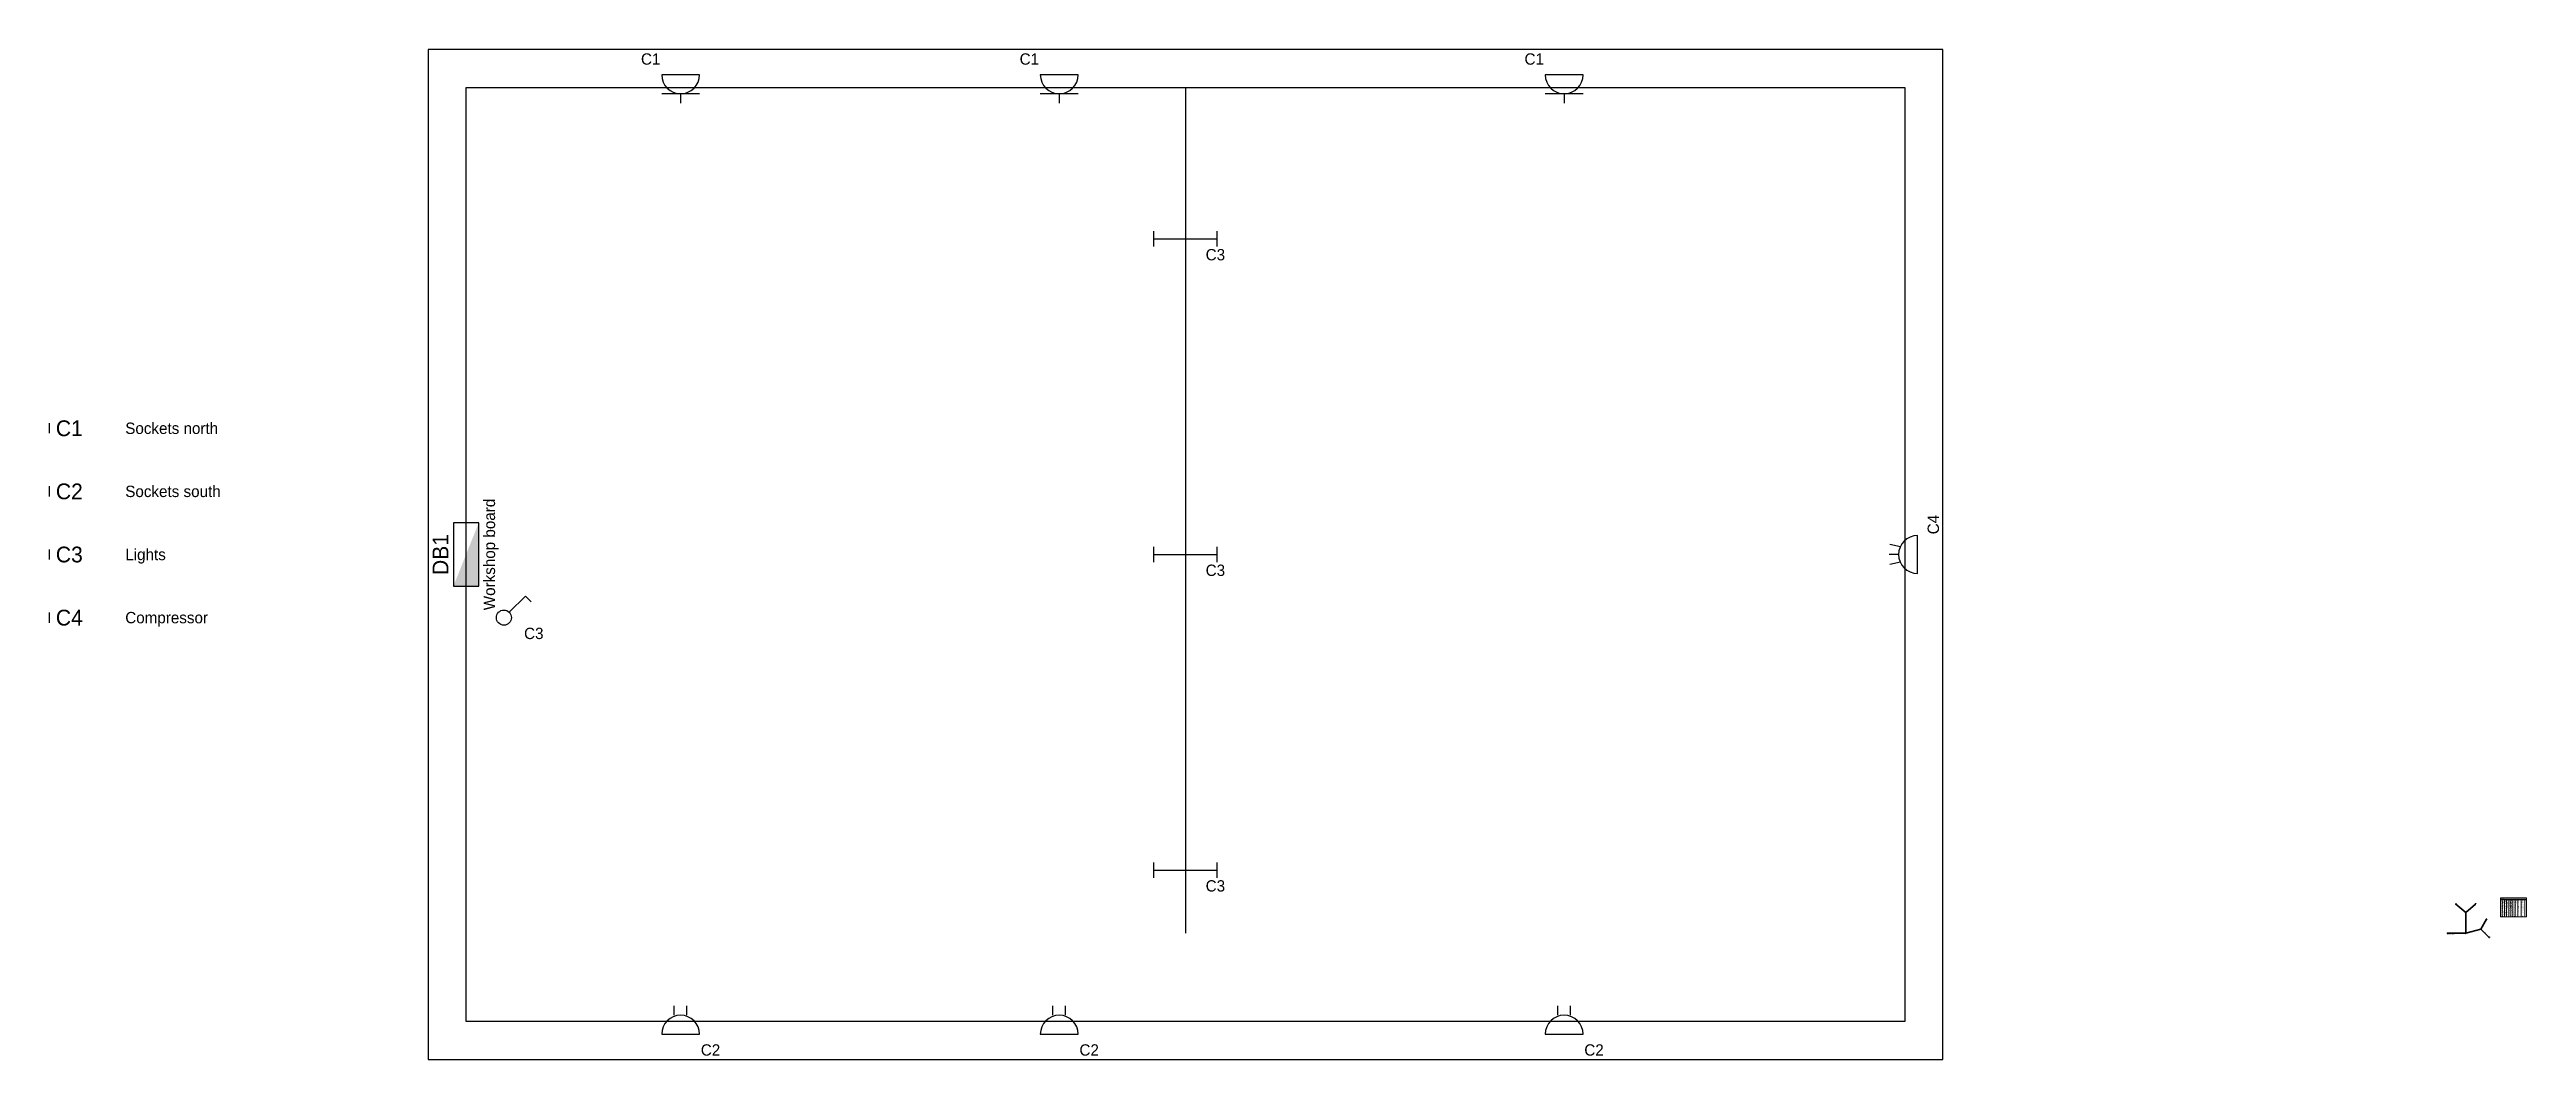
# Model space of a CAD drawing. Header units: millimetres. Extents: x -3000 to 16625, y 0 to 8000.
import ezdxf
from ezdxf.enums import TextEntityAlignment as Align

# ---------------------------------------------------------------- set-up
doc = ezdxf.new("R2010")
doc.units = ezdxf.units.MM
for name, color, linetype in [('A-WALL', 7, 'Continuous'), ('EL-CIRCUIT', 7, 'Continuous'), ('EL-INSTALL', 7, 'Continuous'), ('EL-ROUTE', 7, 'Continuous')]:
    doc.layers.add(name, color=color, linetype=linetype)
doc.layers.add('HN-HARNESS', color=7, linetype='Continuous', lineweight=50, true_color=0xc0392b)
doc.layers.add('HN-REPORT', color=7, linetype='Continuous', lineweight=18)

# ---------------------------------------------------------------- blocks, each defined once
blk = doc.blocks.new('EL_INST_BOARD')
at = {"flags": 128}
blk.add_lwpolyline([(-5, -2), (5, -2), (5, 2), (-5, 2)], close=True, dxfattribs=at)
blk.add_solid([(-5, -2), (5, -2), (-5, 2)])
for tag, height, p in [('TAG', 2.5, (0, 2.8)), ('DESC', 1.8, (0, -4.6))]:
    blk.add_attdef(tag, text='', height=height).set_placement(p, align=Align.CENTER)
for tag, p, height, flags in [('ORDER', (0, 0), 1.8, 1), ('EL', (0, 0), 1, 3), ('MFR', (0, 0), 1.8, 1), ('PART', (0, 0), 1.8, 1), ('VOLTAGE', (0, -4.6), 1.8, 1)]:
    blk.add_attdef(tag, p, '', height=height, dxfattribs=dict(flags=flags))
blk = doc.blocks.new('EL_INST_SOCKET_EARTH')
for p, q in [((0, 3), (0, 4.5)), ((-3, 3), (3, 3)), ((-3, 0), (3, 0))]:
    blk.add_line(p, q)
blk.add_arc((0, 0), 3, 0, 180)
for tag, p, height, flags in [('TAG', (3.2, 3.4), 1.8, 1), ('DESC', (3.2, 3.4), 1.8, 1), ('ORDER', (0, 0), 1.8, 1), ('EL', (0, 0), 1, 3), ('MFR', (0, 0), 1.8, 1), ('PART', (0, 0), 1.8, 1), ('LOAD', (3.2, -5.6), 1.8, 1)]:
    blk.add_attdef(tag, p, '', height=height, dxfattribs=dict(flags=flags))
blk.add_attdef('CIRCUIT', (3.2, -3.4), '', height=1.8)
blk = doc.blocks.new('EL_INST_SOCKET_DOUBLE')
for p, q in [((-1, 3), (-1, 4.5)), ((1, 3), (1, 4.5)), ((-3, 0), (3, 0))]:
    blk.add_line(p, q)
blk.add_arc((0, 0), 3, 0, 180)
for tag, p, height, flags in [('TAG', (3.2, 3.4), 1.8, 1), ('DESC', (3.2, 3.4), 1.8, 1), ('ORDER', (0, 0), 1.8, 1), ('EL', (0, 0), 1, 3), ('MFR', (0, 0), 1.8, 1), ('PART', (0, 0), 1.8, 1), ('LOAD', (3.2, -5.6), 1.8, 1)]:
    blk.add_attdef(tag, p, '', height=height, dxfattribs=dict(flags=flags))
blk.add_attdef('CIRCUIT', (3.2, -3.4), '', height=1.8)
blk = doc.blocks.new('EL_INST_LUMINAIRE_LINEAR')
for p, q in [((-5, -1.2), (-5, 1.2)), ((-5, 0), (5, 0)), ((5, -1.2), (5, 1.2))]:
    blk.add_line(p, q)
for tag, p, height, flags in [('TAG', (3.2, 3.4), 1.8, 1), ('DESC', (3.2, 3.4), 1.8, 1), ('ORDER', (0, 0), 1.8, 1), ('EL', (0, 0), 1, 3), ('MFR', (0, 0), 1.8, 1), ('PART', (0, 0), 1.8, 1), ('LOAD', (3.2, -5.6), 1.8, 1)]:
    blk.add_attdef(tag, p, '', height=height, dxfattribs=dict(flags=flags))
blk.add_attdef('CIRCUIT', (3.2, -3.4), '', height=1.8)
blk = doc.blocks.new('EL_INST_SWITCH')
for p, q in [((0.85, 0.85), (3.4, 3.4)), ((3.4, 3.4), (4.3, 2.5))]:
    blk.add_line(p, q)
blk.add_circle((0, 0), 1.2)
for tag, p, height, flags in [('TAG', (3.2, 3.4), 1.8, 1), ('DESC', (3.2, 3.4), 1.8, 1), ('ORDER', (0, 0), 1.8, 1), ('EL', (0, 0), 1, 3), ('MFR', (0, 0), 1.8, 1), ('PART', (0, 0), 1.8, 1), ('LOAD', (3.2, -5.6), 1.8, 1)]:
    blk.add_attdef(tag, p, '', height=height, dxfattribs=dict(flags=flags))
blk.add_attdef('CIRCUIT', (3.2, -3.4), '', height=1.8)
blk = doc.blocks.new('EL_INST_SOCKET_3PH')
for p, q in [((-1.2, 2.7), (-1.6, 4.4)), ((0, 3), (0, 4.5)), ((1.2, 2.7), (1.6, 4.4)), ((-3, 0), (3, 0))]:
    blk.add_line(p, q)
blk.add_arc((0, 0), 3, 0, 180)
for tag, p, height, flags in [('TAG', (3.2, 3.4), 1.8, 1), ('DESC', (3.2, 3.4), 1.8, 1), ('ORDER', (0, 0), 1.8, 1), ('EL', (0, 0), 1, 3), ('MFR', (0, 0), 1.8, 1), ('PART', (0, 0), 1.8, 1), ('LOAD', (3.2, -5.6), 1.8, 1)]:
    blk.add_attdef(tag, p, '', height=height, dxfattribs=dict(flags=flags))
blk.add_attdef('CIRCUIT', (3.2, -3.4), '', height=1.8)
blk = doc.blocks.new('EL_CIRCUIT')
blk.add_line((0, -0.8), (0, 0.8))
for tag, height, flags in [('VOLTAGE', 1.8, 1), ('EL', 1, 3), ('CURVE', 1.8, 1), ('CABLE', 1.8, 1), ('BOARD', 1.8, 1), ('PHASE', 1.8, 1), ('RCD', 1.8, 1), ('BREAKER', 1.8, 1), ('PF', 1.8, 1)]:
    blk.add_attdef(tag, (0, 0), '', height=height, dxfattribs=dict(flags=flags))
for tag, height, p in [('CIRCUIT', 2.5, (1, 0)), ('DESC', 1.8, (12, 0))]:
    blk.add_attdef(tag, text='', height=height).set_placement(p, align=Align.MIDDLE_LEFT)
blk = doc.blocks.new('*U9C2CD03FD86CDD3B')
at = {"color": 0}
for p, q in [((16143, 1165), (16066, 1231)), ((16143, 1165), (16220, 1231)), ((16000, 1000), (16143, 1000)), ((16143, 1000), (16143, 1165)), ((16143, 1000), (16264, 1033)), ((16264, 1033), (16308, 1110)), ((16264, 1033), (16330, 967))]:
    blk.add_line(p, q, dxfattribs=at)
for centre in [(16066, 1231), (16220, 1231), (16000, 1000), (16143, 1165), (16143, 1000), (16264, 1033), (16308, 1110), (16330, 967)]:
    blk.add_circle(centre, 2.2, dxfattribs=at)
for s, p in [('N4', (16069, 1234)), ('N5', (16223, 1234)), ('N1', (16003, 1003)), ('N3', (16146, 1168)), ('N2', (16146, 1003)), ('N6', (16267, 1036)), ('N7', (16311, 1113)), ('N8', (16333, 970))]:
    blk.add_text(s, height=4, dxfattribs=at).set_placement(p, align=Align.BOTTOM_LEFT)
for s, height, rotation, p in [('101', 4, 319.3987, (16102, 1195)), ('2 × Ø4.1', 3.2, 319.3987, (16107, 1201)), ('101', 4, 40.6013, (16179, 1201)), ('3 × Ø5', 3.2, 40.6013, (16184, 1195)), ('165', 4, 90, (16139, 1082)), ('3 × Ø5', 3.2, 90, (16147, 1082)), ('125', 4, 15.2551, (16202, 1021)), ('3 × Ø5', 3.2, 15.2551, (16205, 1012)), ('89', 4, 60.2551, (16282, 1074)), ('2 × Ø4.1', 3.2, 60.2551, (16290, 1069)), ('1 × Ø2.9', 3.2, -45, (16294, 997)), ('93', 4, -45, (16300, 1003))]:
    blk.add_text(s, height=height, rotation=rotation, dxfattribs=at).set_placement(p, align=Align.MIDDLE_CENTER)
blk.add_text('Door harness H1', height=5.2, dxfattribs=at).set_placement((16000, 992), align=Align.TOP_LEFT)
for s, height, p in [('6 × Ø7', 3.2, (16072, 996)), ('143', 4, (16072, 1004))]:
    blk.add_text(s, height=height, dxfattribs=at).set_placement(p, align=Align.MIDDLE_CENTER)

msp = doc.modelspace()

# ---------------------------------------------------------------- linework, layer by layer
at = {"layer": 'A-WALL', "flags": 128}
msp.add_lwpolyline([(0, 0), (12000, 0), (12000, 8000), (0, 8000)], close=True, dxfattribs=at)
at = {"layer": 'EL-ROUTE', "flags": 128}
for points in [[(300, 4000), (300, 7700), (11700, 7700), (11700, 300), (300, 300), (300, 4000)], [(6000, 7700), (6000, 1000)]]:
    msp.add_lwpolyline(points, dxfattribs=at)
at = {"layer": 'HN-REPORT'}
for p, q in [((16420, 1270.69), (16624.61, 1270.69)), ((16420, 1264.04), (16624.61, 1264.04)), ((16432.88, 1270.69), (16432.88, 1131.04)), ((16450.1, 1270.69), (16450.1, 1131.04)), ((16467.32, 1270.69), (16467.32, 1131.04)), ((16484.54, 1270.69), (16484.54, 1131.04)), ((16499.59, 1270.69), (16499.59, 1131.04)), ((16516.81, 1270.69), (16516.81, 1131.04)), ((16536.2, 1270.69), (16536.2, 1131.04)), ((16555.59, 1270.69), (16555.59, 1131.04)), ((16583.66, 1270.69), (16583.66, 1131.04)), ((16611.73, 1270.69), (16611.73, 1131.04))]:
    msp.add_line(p, q, dxfattribs=at)
at = {"layer": 'HN-REPORT', "flags": 128}
msp.add_lwpolyline([(16420, 1280), (16624.61, 1280), (16624.61, 1131.04), (16420, 1131.04)], close=True, dxfattribs=at)

# ---------------------------------------------------------------- block references
at = {"layer": 'EL-CIRCUIT', "xscale": 50, "yscale": 50}
for p, values in [((-3000, 5000), {'CIRCUIT': 'C1', 'DESC': 'Sockets north'}), ((-3000, 4500), {'CIRCUIT': 'C2', 'DESC': 'Sockets south'}), ((-3000, 4000), {'CIRCUIT': 'C3', 'DESC': 'Lights'}), ((-3000, 3500), {'CIRCUIT': 'C4', 'DESC': 'Compressor'})]:
    msp.add_blockref('EL_CIRCUIT', p, dxfattribs=at).add_auto_attribs(values)
at = {"layer": 'EL-INSTALL'}
ref = msp.add_blockref('EL_INST_SOCKET_EARTH', (2000, 7800), dxfattribs=dict(at, xscale=50, yscale=50, rotation=180))
ref.add_attrib('CIRCUIT', 'C1', dxfattribs={"layer": '0', "height": 90}).set_placement((1840, 7970), align=Align.TOP_RIGHT)
ref = msp.add_blockref('EL_INST_SOCKET_EARTH', (5000, 7800), dxfattribs=dict(at, xscale=50, yscale=50, rotation=180))
ref.add_attrib('CIRCUIT', 'C1', dxfattribs={"layer": '0', "height": 90}).set_placement((4840, 7970), align=Align.TOP_RIGHT)
ref = msp.add_blockref('EL_INST_SOCKET_EARTH', (9000, 7800), dxfattribs=dict(at, xscale=50, yscale=50, rotation=180))
ref.add_attrib('CIRCUIT', 'C1', dxfattribs={"layer": '0', "height": 90}).set_placement((8840, 7970), align=Align.TOP_RIGHT)
at = {"layer": 'EL-INSTALL', "xscale": 50, "yscale": 50}
for name, p, values in [('EL_INST_LUMINAIRE_LINEAR', (6000, 6500), {'CIRCUIT': 'C3'}), ('EL_INST_LUMINAIRE_LINEAR', (6000, 4000), {'CIRCUIT': 'C3'}), ('EL_INST_SWITCH', (600, 3500), {'CIRCUIT': 'C3'}), ('EL_INST_LUMINAIRE_LINEAR', (6000, 1500), {'CIRCUIT': 'C3'}), ('EL_INST_SOCKET_DOUBLE', (2000, 200), {'CIRCUIT': 'C2'}), ('EL_INST_SOCKET_DOUBLE', (5000, 200), {'CIRCUIT': 'C2'}), ('EL_INST_SOCKET_DOUBLE', (9000, 200), {'CIRCUIT': 'C2'})]:
    msp.add_blockref(name, p, dxfattribs=at).add_auto_attribs(values)
at = {"layer": 'EL-INSTALL', "xscale": 50, "yscale": 50, "rotation": 90}
for name, p, values in [('EL_INST_BOARD', (300, 4000), {'TAG': 'DB1', 'DESC': 'Workshop board'}), ('EL_INST_SOCKET_3PH', (11800, 4000), {'CIRCUIT': 'C4'})]:
    msp.add_blockref(name, p, dxfattribs=at).add_auto_attribs(values)
at = {"layer": 'HN-HARNESS'}
msp.add_blockref('*U9C2CD03FD86CDD3B', (0, 0), dxfattribs=at)

# ---------------------------------------------------------------- texts
at = {"layer": 'HN-REPORT'}
for s, height, p in [('Wire', 3.5, (16422.1, 1267.365)), ('W001', 3.5, (16422.1, 1260.715)), ('W002', 3.5, (16422.1, 1254.065)), ('W003', 3.5, (16422.1, 1247.415)), ('W004', 3.5, (16422.1, 1240.765)), ('W005', 3.5, (16422.1, 1234.115)), ('W006', 3.5, (16422.1, 1227.465)), ('W007', 3.5, (16422.1, 1220.815)), ('W008', 3.5, (16422.1, 1214.165)), ('W009', 3.5, (16422.1, 1207.515)), ('W010', 3.5, (16422.1, 1200.865)), ('W011', 3.5, (16422.1, 1194.215)), ('W012', 3.5, (16422.1, 1187.565)), ('W013', 3.5, (16422.1, 1180.915)), ('From-to list', 4.375, (16422.1, 1275.345)), ('-A1:P1', 3.5, (16434.98, 1260.715)), ('-A1:P1', 3.5, (16434.98, 1254.065)), ('-F3:1', 3.5, (16434.98, 1247.415)), ('-F3:2', 3.5, (16434.98, 1240.765)), ('-K1:A1', 3.5, (16434.98, 1234.115)), ('-K1:1', 3.5, (16434.98, 1227.465)), ('-K1:13', 3.5, (16434.98, 1220.815)), ('-K1:24', 3.5, (16434.98, 1214.165)), ('-K1:A2', 3.5, (16434.98, 1207.515)), ('-K1:14', 3.5, (16434.98, 1200.865)), ('-K1:2', 3.5, (16434.98, 1194.215)), ('-K1:3', 3.5, (16434.98, 1187.565)), ('-K1:4', 3.5, (16434.98, 1180.915)), ('From', 3.5, (16434.98, 1267.365)), ('To', 3.5, (16452.2, 1267.365)), ('-K1:34', 3.5, (16452.2, 1260.715)), ('-P2:X1', 3.5, (16452.2, 1254.065)), ('-K1:23', 3.5, (16452.2, 1247.415)), ('-Q1:13', 3.5, (16452.2, 1240.765)), ('-K1:14', 3.5, (16452.2, 1234.115)), ('-Q1:2', 3.5, (16452.2, 1227.465)), ('-S2:13', 3.5, (16452.2, 1220.815)), ('-P1:X1', 3.5, (16452.2, 1214.165)), ('-P1:X2', 3.5, (16452.2, 1207.515)), ('-S2:14', 3.5, (16452.2, 1200.865)), ('-X1:1', 3.5, (16452.2, 1194.215)), ('-Q1:4', 3.5, (16452.2, 1187.565)), ('-X1:2', 3.5, (16452.2, 1180.915)), ('Colour', 3.5, (16469.42, 1267.365)), ('DBU', 3.5, (16469.42, 1260.715)), ('DBU', 3.5, (16469.42, 1254.065)), ('DBU', 3.5, (16469.42, 1247.415)), ('DBU', 3.5, (16469.42, 1240.765)), ('DBU', 3.5, (16469.42, 1234.115)), ('BK', 3.5, (16469.42, 1227.465)), ('DBU', 3.5, (16469.42, 1220.815)), ('DBU', 3.5, (16469.42, 1214.165)), ('DBU', 3.5, (16469.42, 1207.515)), ('DBU', 3.5, (16469.42, 1200.865)), ('BK', 3.5, (16469.42, 1194.215)), ('BK', 3.5, (16469.42, 1187.565)), ('BK', 3.5, (16469.42, 1180.915)), ('0.75', 3.5, (16486.64, 1260.715)), ('0.75', 3.5, (16486.64, 1254.065)), ('0.75', 3.5, (16486.64, 1247.415)), ('0.75', 3.5, (16486.64, 1240.765)), ('0.75', 3.5, (16486.64, 1234.115)), ('0.75', 3.5, (16486.64, 1220.815)), ('0.75', 3.5, (16486.64, 1214.165)), ('0.75', 3.5, (16486.64, 1207.515)), ('0.75', 3.5, (16486.64, 1200.865)), ('Gauge', 3.5, (16486.64, 1267.365)), ('2.5', 3.5, (16486.64, 1227.465)), ('2.5', 3.5, (16486.64, 1194.215)), ('2.5', 3.5, (16486.64, 1187.565)), ('2.5', 3.5, (16486.64, 1180.915)), ('Type', 3.5, (16501.69, 1267.365)), ('H05V-K', 3.5, (16501.69, 1260.715)), ('H05V-K', 3.5, (16501.69, 1254.065)), ('H05V-K', 3.5, (16501.69, 1247.415)), ('H05V-K', 3.5, (16501.69, 1240.765)), ('H05V-K', 3.5, (16501.69, 1234.115)), ('H07V-K', 3.5, (16501.69, 1227.465)), ('H05V-K', 3.5, (16501.69, 1220.815)), ('H05V-K', 3.5, (16501.69, 1214.165)), ('H05V-K', 3.5, (16501.69, 1207.515)), ('H05V-K', 3.5, (16501.69, 1200.865)), ('H07V-K', 3.5, (16501.69, 1194.215)), ('H07V-K', 3.5, (16501.69, 1187.565)), ('H07V-K', 3.5, (16501.69, 1180.915)), ('End 1', 3.5, (16518.91, 1267.365)), ('Ferrule', 3.5, (16518.91, 1260.715)), ('Ferrule', 3.5, (16518.91, 1254.065)), ('Ferrule', 3.5, (16518.91, 1247.415)), ('Ferrule', 3.5, (16518.91, 1240.765)), ('Ferrule', 3.5, (16518.91, 1234.115)), ('Ferrule', 3.5, (16518.91, 1227.465)), ('Ferrule', 3.5, (16518.91, 1220.815)), ('Ferrule', 3.5, (16518.91, 1214.165)), ('Ferrule', 3.5, (16518.91, 1207.515)), ('Ferrule', 3.5, (16518.91, 1200.865)), ('Ferrule', 3.5, (16518.91, 1194.215)), ('Ferrule', 3.5, (16518.91, 1187.565)), ('Ferrule', 3.5, (16518.91, 1180.915)), ('End 2', 3.5, (16538.3, 1267.365)), ('Ferrule', 3.5, (16538.3, 1260.715)), ('Ferrule', 3.5, (16538.3, 1254.065)), ('Ferrule', 3.5, (16538.3, 1247.415)), ('Ferrule', 3.5, (16538.3, 1240.765)), ('Ferrule', 3.5, (16538.3, 1234.115)), ('Ferrule', 3.5, (16538.3, 1227.465)), ('Ferrule', 3.5, (16538.3, 1220.815)), ('Ferrule', 3.5, (16538.3, 1214.165)), ('Ferrule', 3.5, (16538.3, 1207.515)), ('Ferrule', 3.5, (16538.3, 1200.865)), ('Ferrule', 3.5, (16538.3, 1194.215)), ('Ferrule', 3.5, (16538.3, 1187.565)), ('Ferrule', 3.5, (16538.3, 1180.915)), ('439', 3.5, (16557.69, 1220.815)), ('439', 3.5, (16557.69, 1200.865)), ('30', 3.5, (16557.69, 1260.715)), ('392', 3.5, (16557.69, 1254.065)), ('30', 3.5, (16557.69, 1247.415)), ('30', 3.5, (16557.69, 1240.765)), ('30', 3.5, (16557.69, 1234.115)), ('30', 3.5, (16557.69, 1227.465)), ('387', 3.5, (16557.69, 1214.165)), ('387', 3.5, (16557.69, 1207.515)), ('30', 3.5, (16557.69, 1194.215)), ('30', 3.5, (16557.69, 1187.565)), ('30', 3.5, (16557.69, 1180.915)), ('Length (mm)', 3.5, (16557.69, 1267.365)), ('Length from', 3.5, (16585.76, 1267.365)), ('Harness', 3.5, (16585.76, 1260.715)), ('Harness', 3.5, (16585.76, 1254.065)), ('Harness', 3.5, (16585.76, 1247.415)), ('Harness', 3.5, (16585.76, 1240.765)), ('Harness', 3.5, (16585.76, 1234.115)), ('Harness', 3.5, (16585.76, 1227.465)), ('Harness', 3.5, (16585.76, 1220.815)), ('Harness', 3.5, (16585.76, 1214.165)), ('Harness', 3.5, (16585.76, 1207.515)), ('Harness', 3.5, (16585.76, 1200.865)), ('Harness', 3.5, (16585.76, 1194.215)), ('Harness', 3.5, (16585.76, 1187.565)), ('Harness', 3.5, (16585.76, 1180.915)), ('Note', 3.5, (16613.83, 1267.365)), ('W014', 3.5, (16422.1, 1174.265)), ('W015', 3.5, (16422.1, 1167.615)), ('W016', 3.5, (16422.1, 1160.965)), ('W017', 3.5, (16422.1, 1154.315)), ('W018', 3.5, (16422.1, 1147.665)), ('W019', 3.5, (16422.1, 1141.015)), ('W020', 3.5, (16422.1, 1134.365)), ('-K1:5', 3.5, (16434.98, 1174.265)), ('-K1:6', 3.5, (16434.98, 1167.615)), ('-M1:U', 3.5, (16434.98, 1160.965)), ('-M1:V', 3.5, (16434.98, 1154.315)), ('-M1:W', 3.5, (16434.98, 1147.665)), ('-Q1:14', 3.5, (16434.98, 1141.015)), ('-S1:12', 3.5, (16434.98, 1134.365)), ('-Q1:6', 3.5, (16452.2, 1174.265)), ('-X1:3', 3.5, (16452.2, 1167.615)), ('-X1:1', 3.5, (16452.2, 1160.965)), ('-X1:2', 3.5, (16452.2, 1154.315)), ('-X1:3', 3.5, (16452.2, 1147.665)), ('-S1:11', 3.5, (16452.2, 1141.015)), ('-S2:13', 3.5, (16452.2, 1134.365)), ('BK', 3.5, (16469.42, 1174.265)), ('BK', 3.5, (16469.42, 1167.615)), ('BK', 3.5, (16469.42, 1160.965)), ('BK', 3.5, (16469.42, 1154.315)), ('BK', 3.5, (16469.42, 1147.665)), ('DBU', 3.5, (16469.42, 1141.015)), ('DBU', 3.5, (16469.42, 1134.365)), ('0.75', 3.5, (16486.64, 1141.015)), ('0.75', 3.5, (16486.64, 1134.365)), ('2.5', 3.5, (16486.64, 1174.265)), ('2.5', 3.5, (16486.64, 1167.615)), ('2.5', 3.5, (16486.64, 1160.965)), ('2.5', 3.5, (16486.64, 1154.315)), ('2.5', 3.5, (16486.64, 1147.665)), ('H07V-K', 3.5, (16501.69, 1174.265)), ('H07V-K', 3.5, (16501.69, 1167.615)), ('H07V-K', 3.5, (16501.69, 1160.965)), ('H07V-K', 3.5, (16501.69, 1154.315)), ('H07V-K', 3.5, (16501.69, 1147.665)), ('H05V-K', 3.5, (16501.69, 1141.015)), ('H05V-K', 3.5, (16501.69, 1134.365)), ('Ferrule', 3.5, (16518.91, 1174.265)), ('Ferrule', 3.5, (16518.91, 1167.615)), ('Ferrule', 3.5, (16518.91, 1160.965)), ('Ferrule', 3.5, (16518.91, 1154.315)), ('Ferrule', 3.5, (16518.91, 1147.665)), ('Ferrule', 3.5, (16518.91, 1141.015)), ('Ferrule', 3.5, (16518.91, 1134.365)), ('Ferrule', 3.5, (16538.3, 1174.265)), ('Ferrule', 3.5, (16538.3, 1167.615)), ('Ferrule', 3.5, (16538.3, 1160.965)), ('Ferrule', 3.5, (16538.3, 1154.315)), ('Ferrule', 3.5, (16538.3, 1147.665)), ('Ferrule', 3.5, (16538.3, 1141.015)), ('Ferrule', 3.5, (16538.3, 1134.365)), ('439', 3.5, (16557.69, 1141.015)), ('30', 3.5, (16557.69, 1174.265)), ('30', 3.5, (16557.69, 1167.615)), ('233', 3.5, (16557.69, 1134.365)), ('Harness', 3.5, (16585.76, 1174.265)), ('Harness', 3.5, (16585.76, 1167.615)), ('Harness', 3.5, (16585.76, 1141.015)), ('Harness', 3.5, (16585.76, 1134.365))]:
    msp.add_text(s, height=height, dxfattribs=at).set_placement(p, align=Align.MIDDLE_LEFT)

doc.saveas('drawing.dxf')
